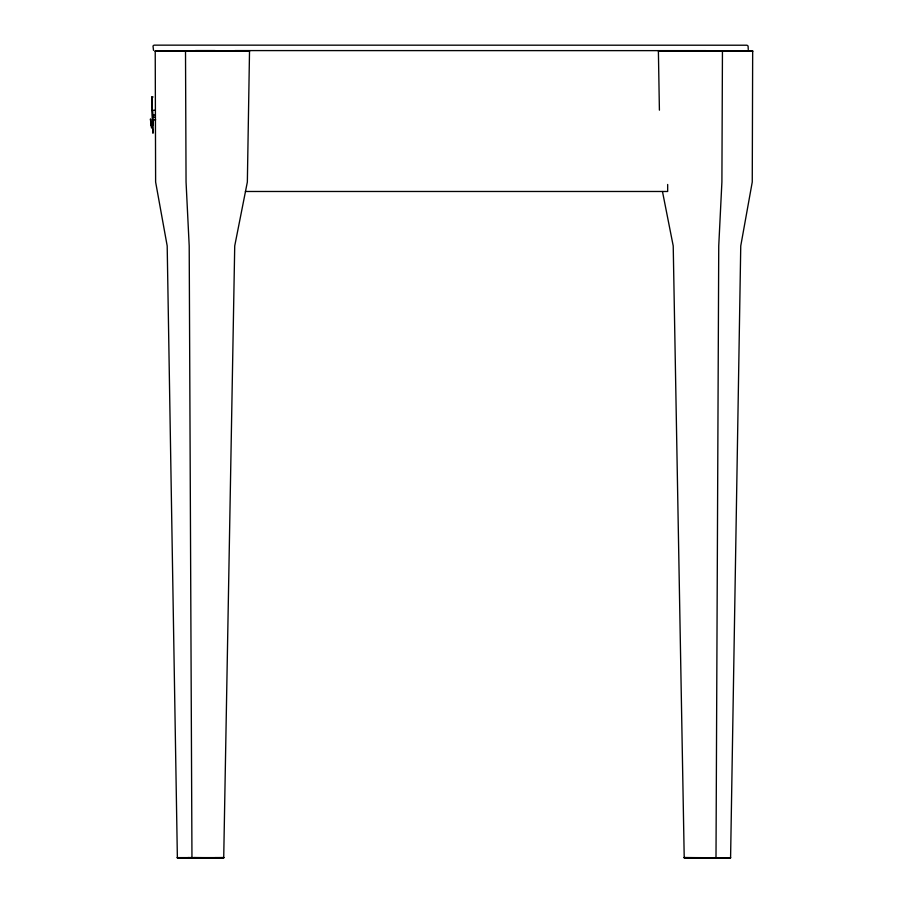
<?xml version="1.0" encoding="UTF-8"?>
<svg xmlns="http://www.w3.org/2000/svg" width="903" height="903" viewBox="0 0 903 903"><rect width="100%" height="100%" fill="white"/><g stroke="black" fill="none" stroke-linecap="round" stroke-linejoin="round"><path stroke-width="1.35" d="M667.667 184.472L667.667 191.481L245.402 191.481M716 857.624L711.316 857.85L716 857.624L718.743 245.932L721.903 182.011L722.445 51.234L707.929 51.008M702.963 51.11L681.686 51.11L752.673 51.008L752.255 182.011L740.753 245.932L730.583 857.85L684.214 857.624L673.22 245.932L662.475 191.526M249.521 51.008L247.354 182.011L234.724 245.932L223.718 857.748L177.372 857.827L167.19 245.932L155.621 182.011L155.226 51.008L249.533 51.234M730.358 857.748L684.203 857.624L730.662 857.748M203.954 857.85L223.752 857.624L177.27 857.624M179.189 857.85L188.038 857.85L177.304 857.827L223.741 857.748L191.955 857.624L189.201 245.932L186.052 182.011L185.51 51.234L200.014 51.008M213.876 857.827L223.73 857.624L214.937 857.624M752.605 51.234L658.389 51.008L659.404 110.166M727.513 857.748L684.305 857.85L694.114 857.85M243.279 51.008L155.271 51.008L185.51 51.234M711.417 857.748L684.237 857.748L711.383 857.827M223.718 857.748L177.598 857.748M243.076 51.11L155.35 51.234M684.271 857.624L694.023 857.827M152.72 131.545L152.099 110.369L155.361 110.222M190.273 51.008L166.671 51.008M723.213 857.85L721.768 857.827M163.601 51.008L160.373 51.11M747.594 51.234L752.605 51.11L747.391 51.008M728.879 857.827L730.471 857.748M722.445 51.234L747.571 51.11M152.505 115.11L155.282 114.986M152.968 131.646L152.573 117.288L155.35 117.164M152.404 119.783L153.792 119.828M152.652 119.873L155.655 119.749M722.423 51.11L717.783 51.11M697.85 51.031L687.228 51.11M153.092 96.982L151.952 97.016L152.099 110.369M681.686 51.11L664.664 51.008M708.008 51.11L712.93 51.031M664.789 51.031L752.605 51.11M195.432 50.579L215.174 50.579M234.927 50.591L706.044 50.647M741.465 51.234L744.535 51.234M195.014 51.031L199.935 51.11M203.943 857.827L199.021 857.85M198.976 857.827L194.19 857.624L214.937 857.748M155.316 51.031L160.362 51.234M186.176 857.827L184.562 857.748L194.314 857.85L187.869 857.624L191.955 857.624M183.151 857.748L184.63 857.827M180.51 857.827L183.219 857.827M748.26 49.563L748.09 46.019L746.995 45.218L154.029 45.15L153.002 45.951L153.51 50.376M738.09 51.008L750.743 51.234M726.712 51.008L731.024 51.234M151.523 127.989L150.462 118.914L151.015 125.709M152.946 130.404L153.047 133.147L152.991 132.346M151.975 97.152L152.009 97.829M152.742 132.617L152.697 130.303M152.742 132.493L152.742 132.256M151.772 97.93L151.704 97.118L151.817 99.894M152.573 117.288L152.031 98.54M152.618 111.137L153.036 124.986"/></g></svg>
